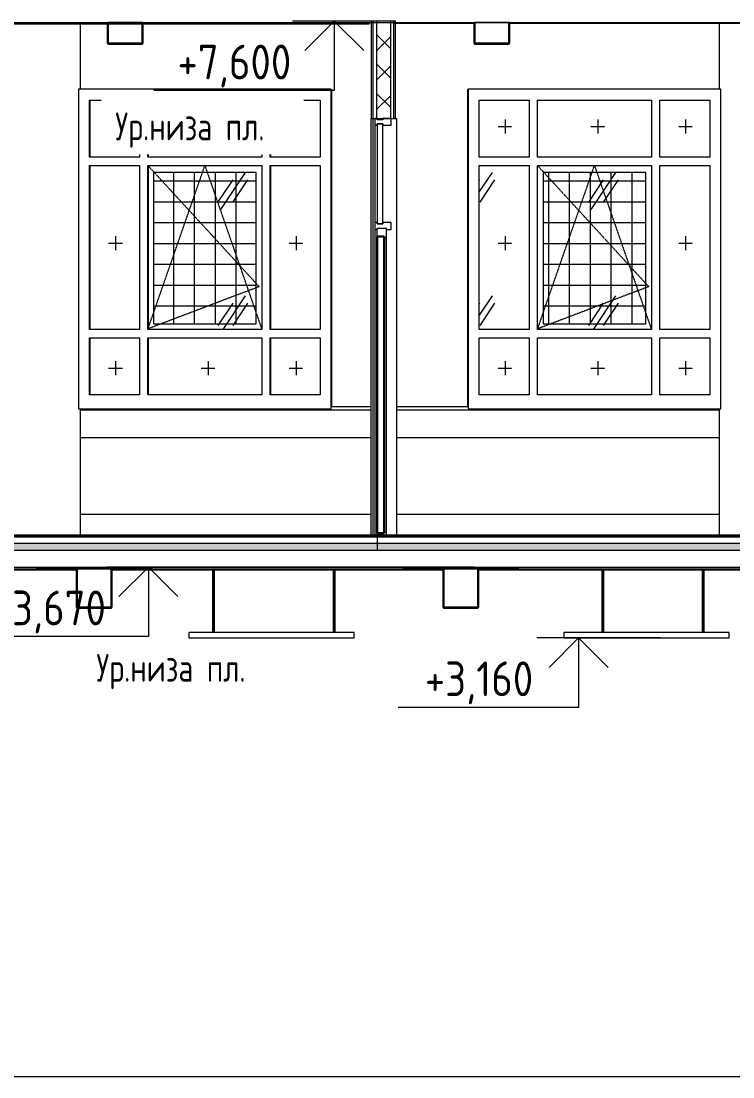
# Model space of a CAD drawing. Header units: millimetres. Extents: x -3929 to 624051, y 52832 to 514950.
# Drawn here: x 578492 to 583617, y 112746 to 120346 of the extents above; entities that cross this region are included whole.
import ezdxf

# ---------------------------------------------------------------- set-up
doc = ezdxf.new("R2010")
doc.units = ezdxf.units.MM
doc.linetypes.add('ADSK_Штриховая_ш3 п1_5', pattern=[4.5, 3, -1.5])
for name, color, linetype, lineweight in [('Аннотация', 7, 'Continuous', 18), ('Витраж', 7, 'Continuous', 9), ('Двери', 7, 'Continuous', 9), ('Каркас', 7, 'Continuous', 18), ('Окна', 7, 'Continuous', 9), ('Отметки', 7, 'Continuous', 9), ('Панели витража', 7, 'Continuous', 9), ('Перекрытие', 7, 'Continuous', 18), ('Потолки', 7, 'Continuous', 9), ('Стены внутренние', 7, 'Continuous', 18), ('Стены наружные', 7, 'Continuous', 18), ('Стены отделка', 7, 'Continuous', 30), ('Стены штриховка', 7, 'Continuous', 9), ('Узлы', 7, 'Continuous', 18), ('ШТРИХОВКА', 252, 'Continuous', 15)]:
    doc.layers.add(name, color=color, linetype=linetype, lineweight=lineweight)
doc.layers.add('Линии', color=7, linetype='Continuous', lineweight=9, true_color=0x00a600)
doc.styles.add('GOST Common_1', font='GOST_Common.ttf', dxfattribs={"width": 0.9, "height": 250})
doc.styles.add('GOST Common_3', font='GOST_Common.ttf', dxfattribs={"width": 0.8, "height": 350})
pattern_1 = [(236.31, (24482.36, 9022.3), (-888.998, -1778), [320.53, -2884.8]), (236.31, (24500.14, 8968.96), (-888.998, -1778), [192.32, -3013.01]), (236.31, (24393.46, 8968.96), (-888.998, -1778), [192.32, -3013.01])]
pattern_2 = [(228.013, (581522.45, 122161.93), (-8127.9666, -9144.02968), [136.69, -13532.193]), (184.97, (581431.013, 122060.333), (12191.99547, 1016.05502), [234.562, -23221.62]), (132.51, (581197.333, 122040.01), (10159.9124, -11176.07977), [165.393, -16373.89]), (267.274, (580801.093, 121786.013), (1015.88953, 20320.00577), [213.602, -21146.575]), (292.834, (580790.933, 121572.653), (-5080.07417, 12191.97012), [209.453, -20735.923]), (357.274, (580872.213, 121379.613), (-20320.00577, 1015.88953), [213.602, -21146.575]), (37.694, (581085.573, 121369.453), (-13208.042725, -10159.94461), [282.477, -27965.247]), (72.255, (581309.093, 121542.173), (7112.12749, 22351.9589), [266.688, -26402.102]), (121.43, (581390.373, 121796.173), (-8128.10005, 13207.93827), [214.325, -21218.218]), (175.236, (581278.61, 121979.05), (11175.99406, -1016.0697), [244.685, -11989.575]), (222.397, (581034.773, 121999.373), (-12192.085586, -11175.907293), [316.43, -31326.71]), (138.814, (581806.93, 121775.85), (-7111.9922, 6096.00977), [108.002, -10692.226]), (171.469, (581725.653, 121846.973), (13207.99153, -2032.05404), [205.473, -20341.855]), (225, (581522.45, 121877.45), (1e-13, -1016), [143.684, -1293.157]), (203.199, (581451.33, 121999.37), (5079.9856, 2032.0367), [77.377, -7660.25]), (291.801, (581380.21, 121968.9), (-1015.9787, 3048.0072), [109.426, -5361.9]), (30.964, (581420.85, 121867.3), (3047.9913, 2032.0134), [177.73, -5746.52]), (161.565, (581573.25, 121958.73), (2031.999, -1016.0024), [128.515, -3084.36]), (16.39, (580790.933, 121968.89), (10159.97517, 3048.0812), [180.035, -17823.53]), (70.346, (580963.65, 122019.69), (-4064.0339, -11175.98797), [151.04, -14952.887]), (293.199, (581573.25, 122161.93), (-2032.0367, 5079.9856), [154.752, -7582.873]), (343.61, (581634.213, 122019.69), (-10159.97517, 3048.0812), [180.035, -17823.53]), (339.444, (580790.93, 121338.97), (-5080.0015, 2031.99615), [173.614, -8507.094]), (294.775, (580953.49, 121278.01), (-5079.9732, 11176.0126), [145.47, -14401.437]), (66.801, (581583.41, 121145.93), (2032.0367, 5079.9856), [154.75, -7582.873]), (17.354, (581644.373, 121288.17), (-13208.00149, -4063.99474), [170.313, -16860.95]), (69.444, (581085.57, 121145.93), (-2031.99615, -5080.0015), [86.807, -8593.9]), (101.31, (581522.45, 121145.93), (-1016.0048, 4063.999), [51.806, -5128.797]), (165.964, (581512.3, 121196.73), (3048.0036, -1015.9877), [209.453, -3979.62]), (186.009, (581309.093, 121247.53), (10159.99987, 1015.9998), [194.107, -19216.546]), (303.69, (581420.85, 121775.85), (-1015.9976, 2032.0017), [146.53, -3516.71]), (353.157, (581502.133, 121653.933), (17271.99206, -2032.068835), [255.823, -25326.404]), (60.945, (581756.13, 121623.45), (-4064.04974, -7111.97225), [104.603, -10355.757]), (90, (581806.9, 121714.9), (-1016, 1016), [60.96, -955.04]), (120.256, (581288.77, 121278.01), (4063.94492, -7112.03103), [141.147, -13973.576]), (48.013, (581217.65, 121399.93), (8127.9666, 9144.02968), [273.377, -13395.505]), (0, (581400.5, 121603.1), (1016, 1016), [264.16, -751.84]), (325.305, (581664.69, 121603.13), (-10160.01873, 7111.97318), [160.644, -15903.726]), (254.055, (581796.77, 121511.69), (-1015.9713, -4064.0072), [147.93, -7248.66]), (207.646, (581756.133, 121369.453), (-19303.99578, -10160.00796), [240.858, -23844.986]), (175.426, (581542.773, 121257.693), (-13207.99929, 1016.01778), [254.812, -25226.34])]
pattern_3 = [(0, (580790.93, 121145.93), (406.4, 101.6), [33.528, -271.272, 33.528, -271.272, -1625.6]), (0, (580790.93, 121145.93), (406.4, 101.6), [-609.6, 33.528, -576.072, 33.528, -271.272, -711.2]), (0, (580790.93, 121145.93), (406.4, 101.6), [-1524, 33.528, -169.672, 33.528, -474.472]), (120, (580943.33, 121196.73), (-291.1882, 301.1527), [33.528, -271.272, 33.528, -271.272, -1625.6]), (120, (580943.33, 121196.73), (-291.1882, 301.1527), [-609.6, 33.528, -576.072, 33.528, -271.272, -711.2]), (120, (580943.33, 121196.73), (-291.1882, 301.1527), [-1524, 33.528, -169.672, 33.528, -474.472]), (240, (580994.13, 121399.93), (-115.2118, -402.7527), [33.528, -271.272, 33.528, -271.272, -1625.6]), (240, (580994.13, 121399.93), (-115.2118, -402.7527), [-609.6, 33.528, -576.072, 33.528, -271.272, -711.2]), (240, (580994.13, 121399.93), (-115.2118, -402.7527), [-1524, 33.528, -169.672, 33.528, -474.472])]
pattern_4 = [(0, (580790.93, 121145.93), (0, 150), []), (90, (580790.93, 121145.93), (-150, 9e-15), [])]

# ---------------------------------------------------------------- blocks, each defined once
blk = doc.blocks.new('AC_ДверьВитражная_Двупольная_Алюминиевая - Остекленные-6453785-Разрез 1-1')
at = {"layer": 'Двери'}
for p, q in [((24207.6, 6110), (24272.6, 6110)), ((24207.6, 6050), (24207.6, 6110)), ((24272.6, 6110), (24272.6, 6040)), ((24257.6, 6050), (24207.6, 6050)), ((24257.6, 6040), (24257.6, 6050)), ((24272.6, 6040), (24257.6, 6040)), ((24272.6, 6040), (24272.6, 3924)), ((24207.6, 3914), (24257.6, 3914)), ((24207.6, 3900), (24207.6, 3914)), ((24272.6, 3900), (24207.6, 3900)), ((24257.6, 3924), (24272.6, 3924)), ((24257.6, 3914), (24257.6, 3924)), ((24272.6, 3924), (24272.6, 3900))]:
    blk.add_line(p, q, dxfattribs=at)
at = {"layer": 'Двери', "lineweight": 30}
for p, q in [((24207.6, 6050), (24257.6, 6050)), ((24207.6, 3914), (24207.6, 6050)), ((24257.6, 6050), (24257.6, 3914)), ((24257.6, 3914), (24207.6, 3914))]:
    blk.add_line(p, q, dxfattribs=at)
blk = doc.blocks.new('Системная панель - Стекло - 40мм-6453800-Разрез 1-1')
at = {"layer": 'Панели витража', "lineweight": 18}
for p, q in [((24207.6, 6860), (24207.6, 6140)), ((24247.6, 6860), (24207.6, 6860)), ((24247.6, 6140), (24247.6, 6860)), ((24207.6, 6140), (24247.6, 6140))]:
    blk.add_line(p, q, dxfattribs=at)
blk = doc.blocks.new('Прямоугольный импост - Импост структурный с накладкой - 160мм-6453677-Разрез 1-1')
at = {"layer": 'Витраж'}
for p, q in [((24190.6, 6100), (24190.6, 3900)), ((24347.6, 6125), (24347.6, 3900))]:
    blk.add_line(p, q, dxfattribs=at)
blk = doc.blocks.new('Прямоугольный импост - Импост структурный с накладкой - 160мм-6453678-Разрез 1-1')
at = {"layer": 'Витраж'}
for p, q in [((24190.6, 6850), (24190.6, 6150)), ((24339.6, 6900), (24347.6, 6900)), ((24347.6, 6900), (24347.6, 6125))]:
    blk.add_line(p, q, dxfattribs=at)
blk = doc.blocks.new('Прямоугольный импост - Импост структурный с накладкой - 100мм-5430460-Разрез 1-1')
at = {"layer": 'Витраж', "lineweight": 18}
for p, q in [((24207.6, 6150), (24190.6, 6150)), ((24190.6, 6150), (24190.6, 6100)), ((24190.6, 6100), (24207.6, 6100)), ((24207.6, 6140), (24207.6, 6150)), ((24247.6, 6140), (24207.6, 6140)), ((24307.6, 6150), (24247.6, 6150)), ((24247.6, 6150), (24247.6, 6140)), ((24272.6, 6100), (24307.6, 6100)), ((24307.6, 6100), (24307.6, 6150))]:
    blk.add_line(p, q, dxfattribs=at)
blk = doc.blocks.new('окно трехпол с фрамугой - 1800 и 1820х2300_h___нов_ ок15-V305-Разрез 1-1')
at = {"layer": 'Окна', "true_color": 0x383e42}
h = blk.add_hatch(color=250, dxfattribs=at)
h.paths.add_polyline_path([(22137.5, 4910), (22139.5, 4910), (22139.5, 5320), (22137.5, 5320), (22137.5, 5055.6)])
h.paths.add_polyline_path([(22557.5, 4910), (22559.5, 4910), (22559.5, 5320), (22557.5, 5320), (22557.5, 4923.4)])
h.paths.add_polyline_path([(23439.5, 4910), (23439.5, 5320), (23437.5, 5320), (23437.5, 4910)])
h.paths.add_polyline_path([(22137.5, 5380), (22139.5, 5380), (22139.5, 6560), (22137.5, 6560), (22137.5, 5435.8)])
h.paths.add_polyline_path([(22559.5, 5380), (22559.5, 6560), (22557.5, 6560), (22557.5, 5380)])
h.paths.add_polyline_path([(23439.5, 5380), (23439.5, 6560), (23437.5, 6560), (23437.5, 5380)])
h.paths.add_polyline_path([(23439.5, 6620), (23439.5, 7030), (23437.5, 7030), (23437.5, 6620)])
h.paths.add_polyline_path([(22137.5, 6620), (22139.5, 6620), (22139.5, 7030), (22137.5, 7030), (22137.5, 6965.6)])
h.paths.add_polyline_path([(22557.5, 6620), (22559.5, 6620), (22559.5, 7030), (22557.5, 7030), (22557.5, 6965.6)])
at = {"layer": 'Окна'}
h = blk.add_hatch(dxfattribs=at)
h.set_pattern_fill('FP_34', color=256, style=0, pattern_type=2)
h.set_pattern_definition(pattern_1)
h.paths.add_polyline_path([(22559.5, 5380), (23377.5, 5380), (23377.5, 6560), (22559.5, 6560), (22559.5, 5437.6)])
h.paths.add_polyline_path([(23377.5, 6620), (23377.5, 7030), (22559.5, 7029.7), (22559.5, 6620), (22676.2, 6620)])
h = blk.add_hatch(dxfattribs=at)
h.set_pattern_fill('FP_34', color=256, style=0, pattern_type=2)
h.set_pattern_definition(pattern_1)
h.paths.add_polyline_path([(23439.5, 5380), (23797.5, 5380), (23797.5, 6560), (23439.5, 6560), (23439.5, 5437.6)])
h.paths.add_polyline_path([(23439.5, 6620), (23797.5, 6620), (23797.5, 7030), (23439.5, 7030), (23439.5, 6965.6)])
at = {"layer": 'Окна', "true_color": 0x383e42}
h = blk.add_hatch(color=250, dxfattribs=at)
h.paths.add_polyline_path([(22559.5, 4910), (22559.5, 4910), (22559.5, 5012.5)])
h.paths.add_polyline_path([(22559.5, 6620), (22559.5, 6620), (22559.5, 6965.6)])
h = blk.add_hatch(color=250, dxfattribs=at)
h.paths.add_polyline_path([(23439.5, 4910), (23439.5, 4910), (23439.5, 4914.7)])
h.paths.add_polyline_path([(23439.5, 6620), (23439.5, 6620), (23439.5, 6620)])
at = {"layer": 'Окна'}
h = blk.add_hatch(dxfattribs=at)
h.set_pattern_fill('FP_34', color=256, style=0, pattern_type=2)
h.set_pattern_definition(pattern_1)
h.paths.add_polyline_path([(22676.2, 4910), (23377.5, 4910.2), (23377.5, 5320), (22559.5, 5320), (22559.5, 4910)])
h = blk.add_hatch(dxfattribs=at)
h.set_pattern_fill('FP_34', color=256, style=0, pattern_type=2)
h.set_pattern_definition(pattern_1)
h.paths.add_polyline_path([(23439.5, 4910), (23797.5, 4910), (23797.5, 5320), (23439.5, 5320), (23439.5, 4914.7)])
at = {"layer": 'Окна', "true_color": 0x383e42}
blk.add_hatch(color=250, dxfattribs=at).paths.add_polyline_path([(22139.5, 4910), (22139.5, 4910), (22139.5, 4912.4)])
at = {"layer": 'Окна'}
for p, q in [((22139.5, 7030), (22139.5, 6620)), ((22139.5, 7030), (22139.5, 6620)), ((22559.5, 7030), (22559.5, 6619.9)), ((22559.5, 7030), (22559.5, 6619.9)), ((23439.5, 7030), (23439.5, 6620)), ((23439.5, 7030), (23439.5, 6620)), ((22139.5, 6560), (22139.5, 5380)), ((22139.5, 6560), (22139.5, 5380)), ((22559.5, 6560), (22559.5, 5380)), ((22559.5, 6560), (22559.5, 5380)), ((23439.5, 6560), (23439.5, 5380)), ((23439.5, 6560), (23439.5, 5380)), ((22139.5, 5320), (22139.5, 4910)), ((22139.5, 5320), (22139.5, 4910)), ((22559.5, 5320), (22559.5, 4910)), ((22559.5, 5320), (22559.5, 4910)), ((23439.5, 5320), (23439.5, 4910)), ((23439.5, 5320), (23439.5, 4910))]:
    blk.add_line(p, q, dxfattribs=at)
blk = doc.blocks.new('окно трехпол с фрамугой - 1800 и 1820х2300_h___нов_ ок15-V306-Разрез 1-1')
at = {"layer": 'Окна'}
h = blk.add_hatch(dxfattribs=at)
h.set_pattern_fill('FP_34', color=256, style=0, pattern_type=2)
h.set_pattern_definition(pattern_1)
h.paths.add_polyline_path([(24951.9, 5380), (25302.5, 5380), (25302.5, 6560), (24942.5, 6560), (24942.5, 5380)])
h.paths.add_polyline_path([(24942.5, 6620), (25302.5, 6620), (25302.5, 7030), (24942.5, 7029.9), (24942.5, 6965.6)])
h = blk.add_hatch(dxfattribs=at)
h.set_pattern_fill('FP_34', color=256, style=0, pattern_type=2)
h.set_pattern_definition(pattern_1)
h.paths.add_polyline_path([(25402.5, 5380), (26182.5, 5380), (26182.5, 6560), (25362.5, 6560), (25362.5, 5380)])
h.paths.add_polyline_path([(25362.5, 6620), (26182.5, 6620), (26182.5, 7030), (25362.5, 7030), (25362.5, 6620)])
h = blk.add_hatch(dxfattribs=at)
h.set_pattern_fill('FP_34', color=256, style=0, pattern_type=2)
h.set_pattern_definition(pattern_1)
h.paths.add_polyline_path([(26326.9, 5380), (26602.5, 5380.3), (26602.5, 6560), (26242.5, 6560), (26242.5, 5380)])
h.paths.add_polyline_path([(26326.9, 6620), (26602.5, 6620), (26602.5, 7030), (26242.5, 7030), (26242.5, 6620)])
at = {"layer": 'Окна', "true_color": 0x383e42}
h = blk.add_hatch(color=250, dxfattribs=at)
h.paths.add_polyline_path([(25302.5, 4910), (25302.5, 4910), (25302.5, 5055.6)])
h.paths.add_polyline_path([(26602.5, 4910), (26602.5, 4910), (26602.5, 5055.6)])
h.paths.add_polyline_path([(26182.5, 5380), (26182.5, 5380), (26182.5, 5437.6)])
h.paths.add_polyline_path([(25302.5, 5380), (25302.5, 5380), (25302.5, 5380)])
h.paths.add_polyline_path([(25302.5, 6620), (25302.5, 6620), (25302.5, 6965.6)])
h.paths.add_polyline_path([(26182.5, 6620), (26182.5, 6620), (26182.5, 6965.6)])
h.paths.add_polyline_path([(26602.5, 6620), (26602.5, 6620), (26602.5, 6965.6)])
blk.add_hatch(color=250, dxfattribs=at).paths.add_polyline_path([(25362.5, 6620), (25362.5, 6620), (25362.5, 6965.6)])
h = blk.add_hatch(color=250, dxfattribs=at)
h.paths.add_polyline_path([(26242.5, 5380), (26242.5, 5380), (26242.5, 5437.6)])
h.paths.add_polyline_path([(26242.5, 6620), (26242.5, 6620), (26242.5, 6965.6)])
h = blk.add_hatch(color=250, dxfattribs=at)
h.paths.add_polyline_path([(24942.5, 4910), (24942.5, 4910), (24942.5, 4929.4)])
h.paths.add_polyline_path([(24942.5, 5380), (24942.5, 5380), (24942.5, 5437.6)])
at = {"layer": 'Окна'}
h = blk.add_hatch(dxfattribs=at)
h.set_pattern_fill('FP_34', color=256, style=0, pattern_type=2)
h.set_pattern_definition(pattern_1)
h.paths.add_polyline_path([(24942.5, 4910), (25302.5, 4910), (25302.5, 5320), (24942.5, 5320), (24942.5, 4910)])
h = blk.add_hatch(dxfattribs=at)
h.set_pattern_fill('FP_34', color=256, style=0, pattern_type=2)
h.set_pattern_definition(pattern_1)
h.paths.add_polyline_path([(25362.5, 4910), (26182.5, 4910), (26182.5, 5320), (25362.5, 5320), (25362.5, 5012.5)])
blk = doc.blocks.new('Прямоугольный импост - Импост структурный с накладкой - 100мм-5430461-Разрез 1-1')
at = {"layer": 'Витраж', "lineweight": 18}
for p, q in [((24207.6, 6900), (24190.6, 6900)), ((24190.6, 6900), (24190.6, 6850)), ((24190.6, 6850), (24207.6, 6850)), ((24207.6, 6890), (24207.6, 6900)), ((24247.6, 6890), (24207.6, 6890)), ((24207.6, 6850), (24207.6, 6860)), ((24207.6, 6860), (24247.6, 6860)), ((24307.6, 6900), (24247.6, 6900)), ((24247.6, 6900), (24247.6, 6890)), ((24247.6, 6860), (24247.6, 6850)), ((24247.6, 6850), (24307.6, 6850)), ((24307.6, 6850), (24307.6, 6900))]:
    blk.add_line(p, q, dxfattribs=at)
blk = doc.blocks.new('Высотные отметки - Стрелка вниз-12094-Разрез 1-1')
at = {"layer": 'Аннотация', "lineweight": 5}
for p, q in [((-1155.9, 15420), (-1755.9, 15420)), ((-1455.9, 15420), (-1668, 15207.9)), ((-1455.9, 15420), (-1455.9, 14920)), ((-1455.9, 15420), (-1243.8, 15207.9)), ((-1455.9, 14920), (-2755.9, 14920))]:
    blk.add_line(p, q, dxfattribs=at)

msp = doc.modelspace()

# ---------------------------------------------------------------- hatches: boundary and pattern name
at = {"layer": 'Узлы', "lineweight": 5, "true_color": 0x494949}
h = msp.add_hatch(dxfattribs=at)
h.set_pattern_fill('FP_44', color=251, style=0, pattern_type=2)
h.set_pattern_definition(pattern_4)
h.paths.add_polyline_path([(579524.571, 118165.933), (580185.888, 118165.933), (580185.888, 119255.933), (579445.888, 119255.933), (579445.888, 118165.933)])
h = msp.add_hatch(dxfattribs=at)
h.set_pattern_fill('FP_44', color=251, style=0, pattern_type=2)
h.set_pattern_definition(pattern_4)
h.paths.add_polyline_path([(582653.764, 118165.933), (582990.879, 118165.933), (582990.879, 119255.933), (582250.879, 119255.933), (582250.879, 118165.933)])
at = {"layer": 'ШТРИХОВКА'}
h = msp.add_hatch(dxfattribs=at)
h.set_pattern_fill('FP_27', color=252, style=0, pattern_type=2)
h.set_pattern_definition([(45, (580790.93, 121145.93), (-106.066, 106.066), []), (135, (580790.93, 121145.93), (-106.066, -106.066), [])])
h.paths.add_polyline_path([(581150.926, 119645.933), (581150.926, 120345.933), (581050.926, 120345.933), (581050.926, 119645.933), (581089.167, 119645.933)])
h = msp.add_hatch(dxfattribs=at)
h.set_pattern_fill('FP_29', color=252, style=0, pattern_type=2)
h.set_pattern_definition(pattern_3)
h.paths.add_polyline_path([(580567.635, 116630.933), (581055.926, 116630.933), (581055.926, 116640.933), (564238.275, 116640.933), (564238.275, 116630.933), (579524.571, 116630.933)])
h = msp.add_hatch(dxfattribs=at)
h.set_pattern_fill('FP_38', color=252, style=0, pattern_type=2)
h.set_pattern_definition(pattern_2)
h.paths.add_polyline_path([(580567.635, 116535.933), (581055.926, 116535.933), (581055.926, 116585.933), (564238.275, 116585.933), (564238.275, 116535.933), (579524.571, 116535.933)])
h = msp.add_hatch(dxfattribs=at)
h.set_pattern_fill('FP_29', color=252, style=0, pattern_type=2)
h.set_pattern_definition(pattern_3)
h.paths.add_polyline_path([(598560.496, 116630.933), (598574.681, 116630.933), (598574.681, 116640.933), (581055.926, 116640.933), (581055.926, 116630.933), (598430.113, 116630.933)])
h = msp.add_hatch(dxfattribs=at)
h.set_pattern_fill('FP_38', color=252, style=0, pattern_type=2)
h.set_pattern_definition(pattern_2)
h.paths.add_polyline_path([(598560.496, 116535.933), (598574.681, 116535.933), (598574.681, 116585.933), (581055.926, 116585.933), (581055.926, 116535.933), (598430.113, 116535.933)])

# ---------------------------------------------------------------- linework, layer by layer
at = {"layer": 'Каркас'}
for p, q in [((579366.608, 120335.933), (579116.608, 120335.933)), ((582006.608, 120335.933), (581756.608, 120335.933))]:
    msp.add_line(p, q, dxfattribs=at)
at = {"layer": 'Каркас', "lineweight": 30}
for p, q in [((579116.608, 120335.933), (579116.608, 120185.933)), ((579366.608, 120185.933), (579366.608, 120335.933)), ((581756.608, 120335.933), (581756.608, 120185.933)), ((582006.608, 120185.933), (582006.608, 120335.933)), ((579116.608, 120185.933), (579366.608, 120185.933)), ((581756.608, 120185.933), (582006.608, 120185.933)), ((579142.851, 116405.933), (578892.851, 116405.933)), ((578892.851, 116405.933), (578892.851, 116125.933)), ((579142.851, 116125.933), (579142.851, 116405.933)), ((581782.851, 116405.933), (581532.851, 116405.933)), ((581532.851, 116405.933), (581532.851, 116125.933)), ((581782.851, 116125.933), (581782.851, 116405.933)), ((578892.851, 116125.933), (579142.851, 116125.933)), ((581532.851, 116125.933), (581782.851, 116125.933))]:
    msp.add_line(p, q, dxfattribs=at)
at = {"layer": 'Линии', "color": 7}
for p, q in [((580725.888, 119855.933), (578905.888, 119855.933)), ((578905.888, 119855.933), (578905.888, 117555.933)), ((580725.888, 117555.933), (580725.888, 119855.933)), ((583530.879, 119855.933), (581710.879, 119855.933)), ((581710.879, 119855.933), (581710.879, 117555.933)), ((583530.879, 117555.933), (583530.879, 119855.933)), ((578985.888, 119365.933), (578985.888, 119775.933)), ((578985.888, 119775.933), (579345.888, 119775.933)), ((579345.888, 119775.933), (579345.888, 119365.933)), ((579405.888, 119365.933), (579405.888, 119775.933)), ((579405.888, 119775.933), (580225.888, 119775.933)), ((580225.888, 119775.933), (580225.888, 119365.933)), ((580285.888, 119365.933), (580285.888, 119775.933)), ((580285.888, 119775.933), (580645.888, 119775.933)), ((580645.888, 119775.933), (580645.888, 119365.933)), ((581790.879, 119365.933), (581790.879, 119775.933)), ((581790.879, 119775.933), (582150.879, 119775.933)), ((582150.879, 119775.933), (582150.879, 119365.933)), ((582210.879, 119365.933), (582210.879, 119775.933)), ((582210.879, 119775.933), (583030.879, 119775.933)), ((583030.879, 119775.933), (583030.879, 119365.933)), ((583090.879, 119365.933), (583090.879, 119775.933)), ((583090.879, 119775.933), (583450.879, 119775.933)), ((583450.879, 119775.933), (583450.879, 119365.933)), ((579345.888, 119365.933), (578985.888, 119365.933)), ((580225.888, 119365.933), (579405.888, 119365.933)), ((580645.888, 119365.933), (580285.888, 119365.933)), ((582150.879, 119365.933), (581790.879, 119365.933)), ((583030.879, 119365.933), (582210.879, 119365.933)), ((583450.879, 119365.933), (583090.879, 119365.933)), ((578985.888, 119305.933), (579345.888, 119305.933)), ((578985.888, 118125.933), (578985.888, 119305.933)), ((579345.888, 119305.933), (579345.888, 118125.933)), ((579405.888, 119305.933), (580225.888, 119305.933)), ((579405.888, 118125.933), (579405.888, 119305.933)), ((580185.888, 119255.933), (579445.888, 119255.933)), ((579445.888, 119255.933), (579445.888, 118165.933)), ((580185.888, 118165.933), (580185.888, 119255.933)), ((580225.888, 119305.933), (580225.888, 118125.933)), ((580285.888, 119305.933), (580645.888, 119305.933)), ((580285.888, 118125.933), (580285.888, 119305.933)), ((580645.888, 119305.933), (580645.888, 118125.933)), ((581790.879, 119305.933), (582150.879, 119305.933)), ((581790.879, 118125.933), (581790.879, 119305.933)), ((582150.879, 119305.933), (582150.879, 118125.933)), ((582210.879, 119305.933), (583030.879, 119305.933)), ((582210.879, 118125.933), (582210.879, 119305.933)), ((582990.879, 119255.933), (582250.879, 119255.933)), ((582250.879, 119255.933), (582250.879, 118165.933)), ((582990.879, 118165.933), (582990.879, 119255.933)), ((583030.879, 119305.933), (583030.879, 118125.933)), ((583090.879, 119305.933), (583450.879, 119305.933)), ((583090.879, 118125.933), (583090.879, 119305.933)), ((583450.879, 119305.933), (583450.879, 118125.933)), ((579345.888, 118125.933), (578985.888, 118125.933)), ((580225.888, 118125.933), (579405.888, 118125.933)), ((579445.888, 118165.933), (580185.888, 118165.933)), ((580645.888, 118125.933), (580285.888, 118125.933)), ((582150.879, 118125.933), (581790.879, 118125.933)), ((583030.879, 118125.933), (582210.879, 118125.933)), ((582250.879, 118165.933), (582990.879, 118165.933)), ((583450.879, 118125.933), (583090.879, 118125.933)), ((578985.888, 118065.933), (579345.888, 118065.933)), ((578985.888, 117655.933), (578985.888, 118065.933)), ((579345.888, 118065.933), (579345.888, 117655.933)), ((579405.888, 118065.933), (580225.888, 118065.933)), ((579405.888, 117655.933), (579405.888, 118065.933)), ((580225.888, 118065.933), (580225.888, 117655.933)), ((580285.888, 118065.933), (580645.888, 118065.933)), ((580285.888, 117655.933), (580285.888, 118065.933)), ((580645.888, 118065.933), (580645.888, 117655.933)), ((581790.879, 118065.933), (582150.879, 118065.933)), ((581790.879, 117655.933), (581790.879, 118065.933)), ((582150.879, 118065.933), (582150.879, 117655.933)), ((582210.879, 118065.933), (583030.879, 118065.933)), ((582210.879, 117655.933), (582210.879, 118065.933)), ((583030.879, 118065.933), (583030.879, 117655.933)), ((583090.879, 118065.933), (583450.879, 118065.933)), ((583090.879, 117655.933), (583090.879, 118065.933)), ((583450.879, 118065.933), (583450.879, 117655.933)), ((579345.888, 117655.933), (578985.888, 117655.933)), ((580225.888, 117655.933), (579405.888, 117655.933)), ((580645.888, 117655.933), (580285.888, 117655.933)), ((582150.879, 117655.933), (581790.879, 117655.933)), ((583030.879, 117655.933), (582210.879, 117655.933)), ((583450.879, 117655.933), (583090.879, 117655.933)), ((578905.888, 117555.933), (580725.888, 117555.933)), ((581710.879, 117555.933), (583530.879, 117555.933))]:
    msp.add_line(p, q, dxfattribs=at)
at = {"layer": 'Линии', "color": 7, "linetype": 'ADSK_Штриховая_ш3 п1_5', "lineweight": 5}
for p, q in [((579171.312, 119637.613), (579171.312, 119537.613)), ((579839.924, 119637.613), (579839.924, 119537.613)), ((580471.716, 119637.613), (580471.716, 119537.613)), ((581976.302, 119637.613), (581976.302, 119537.613)), ((582644.914, 119637.613), (582644.914, 119537.613)), ((583276.707, 119637.613), (583276.707, 119537.613)), ((579121.312, 119587.613), (579221.312, 119587.613)), ((579789.924, 119587.613), (579889.924, 119587.613)), ((580421.716, 119587.613), (580521.716, 119587.613)), ((581926.302, 119587.613), (582026.302, 119587.613)), ((582594.914, 119587.613), (582694.914, 119587.613)), ((583226.707, 119587.613), (583326.707, 119587.613)), ((579405.888, 119305.933), (580205.888, 118434.588)), ((579405.888, 118130.568), (579815.462, 119305.933)), ((579815.462, 119305.933), (580225.888, 118125.933)), ((582210.879, 119305.933), (583010.879, 118434.588)), ((582210.879, 118130.568), (582620.452, 119305.933)), ((582620.452, 119305.933), (583030.879, 118125.933)), ((579171.312, 118797.613), (579171.312, 118697.613)), ((580471.716, 118797.613), (580471.716, 118697.613)), ((581976.302, 118797.613), (581976.302, 118697.613)), ((583276.707, 118797.613), (583276.707, 118697.613)), ((579121.312, 118747.613), (579221.312, 118747.613)), ((580421.716, 118747.613), (580521.716, 118747.613)), ((581926.302, 118747.613), (582026.302, 118747.613)), ((583226.707, 118747.613), (583326.707, 118747.613)), ((580205.888, 118434.588), (579405.888, 118130.568)), ((583010.879, 118434.588), (582210.879, 118130.568)), ((579171.312, 117897.613), (579171.312, 117797.613)), ((579839.924, 117897.613), (579839.924, 117797.613)), ((580471.716, 117897.613), (580471.716, 117797.613)), ((581976.302, 117897.613), (581976.302, 117797.613)), ((582644.914, 117897.613), (582644.914, 117797.613)), ((583276.707, 117897.613), (583276.707, 117797.613)), ((579121.312, 117847.613), (579221.312, 117847.613)), ((579789.924, 117847.613), (579889.924, 117847.613)), ((580421.716, 117847.613), (580521.716, 117847.613)), ((581926.302, 117847.613), (582026.302, 117847.613)), ((582594.914, 117847.613), (582694.914, 117847.613)), ((583226.707, 117847.613), (583326.707, 117847.613))]:
    msp.add_line(p, q, dxfattribs=at)
at = {"layer": 'Линии', "color": 7, "lineweight": 40}
for p, q in [((579877.926, 115945.933), (579877.926, 116395.933)), ((580746.896, 115945.933), (580746.896, 116395.933)), ((582680.86, 115945.933), (582680.86, 116395.933)), ((583403.276, 115945.933), (583403.276, 116395.933))]:
    msp.add_line(p, q, dxfattribs=at)
at = {"layer": 'Отметки', "lineweight": 5}
for p, q in [((581755.28, 116415.933), (579408.82, 116415.933)), ((583094.926, 115905.933), (582506.435, 115905.933))]:
    msp.add_line(p, q, dxfattribs=at)
at = {"layer": 'Перекрытие', "lineweight": 20}
for p, q in [((576471.608, 120335.933), (579116.608, 120335.933)), ((579366.608, 120335.933), (581756.608, 120335.933)), ((582006.608, 120335.933), (584396.319, 120335.933)), ((611938.475, 116643.383), (550571.7, 116643.383)), ((581055.926, 116643.383), (581055.926, 116535.933)), ((598574.681, 116535.933), (564238.275, 116535.933)), ((564238.275, 116415.933), (598574.681, 116415.933))]:
    msp.add_line(p, q, dxfattribs=at)
at = {"layer": 'Перекрытие'}
for p, q in [((579116.608, 120335.933), (579366.608, 120335.933)), ((581756.608, 120335.933), (582006.608, 120335.933)), ((581013.926, 117545.933), (578917.797, 117545.933)), ((580725.888, 117570.933), (581013.926, 117570.933)), ((581195.926, 117570.933), (581710.879, 117570.933)), ((583518.787, 117545.933), (581195.926, 117545.933)), ((611938.475, 116640.933), (550571.7, 116640.933)), ((611938.475, 116630.933), (550571.7, 116630.933)), ((611938.475, 116585.933), (550571.7, 116585.933)), ((581055.926, 116645.933), (556705.248, 116645.933)), ((581055.926, 116645.933), (581055.926, 116643.383)), ((605843.36, 116645.933), (581120.926, 116645.933)), ((605577.367, 112745.933), (556977.237, 112745.933))]:
    msp.add_line(p, q, dxfattribs=at)
at = {"layer": 'Потолки', "lineweight": 18}
for p, q in [((580998.36, 120330.933), (576471.608, 120330.933)), ((576471.608, 120325.933), (580998.36, 120325.933)), ((580998.36, 120325.933), (580998.36, 120330.933)), ((581175.926, 120330.933), (581756.608, 120330.933)), ((581756.608, 120330.933), (581756.608, 120335.933)), ((582006.608, 120335.933), (582006.608, 120330.933)), ((582006.608, 120330.933), (584396.319, 120330.933)), ((582006.608, 120185.933), (581756.608, 120185.933)), ((581756.608, 120185.933), (581756.608, 120180.933)), ((581756.608, 120180.933), (582006.608, 120180.933)), ((582006.608, 120180.933), (582006.608, 120185.933)), ((578892.655, 116400.933), (576247.851, 116400.933)), ((576247.851, 116395.933), (578892.655, 116395.933)), ((578892.804, 116410.933), (578602.804, 116410.933)), ((578602.804, 116410.933), (578602.804, 116405.933)), ((578602.804, 116405.933), (578892.804, 116405.933)), ((578892.655, 116395.933), (578892.655, 116400.933)), ((578892.804, 116405.933), (578892.804, 116410.933)), ((581532.336, 116400.933), (579142.624, 116400.933)), ((579142.624, 116400.933), (579142.624, 116395.933)), ((579142.624, 116395.933), (581532.336, 116395.933)), ((579432.804, 116410.933), (579142.804, 116410.933)), ((579142.804, 116410.933), (579142.804, 116405.933)), ((579142.804, 116405.933), (579432.804, 116405.933)), ((579432.804, 116405.933), (579432.804, 116410.933)), ((581532.804, 116410.933), (581242.804, 116410.933)), ((581242.804, 116410.933), (581242.804, 116405.933)), ((581242.804, 116405.933), (581532.804, 116405.933)), ((581532.336, 116395.933), (581532.336, 116400.933)), ((581532.804, 116405.933), (581532.804, 116410.933)), ((584171.729, 116400.933), (581782.306, 116400.933)), ((581782.306, 116400.933), (581782.306, 116395.933)), ((581782.306, 116395.933), (584171.729, 116395.933)), ((582072.804, 116410.933), (581782.804, 116410.933)), ((581782.804, 116410.933), (581782.804, 116405.933)), ((581782.804, 116405.933), (582072.804, 116405.933)), ((582072.804, 116405.933), (582072.804, 116410.933)), ((579142.624, 116125.933), (578892.655, 116125.933)), ((578892.655, 116125.933), (578892.655, 116120.933)), ((578892.655, 116120.933), (579142.624, 116120.933)), ((579142.624, 116120.933), (579142.624, 116125.933)), ((581782.306, 116125.933), (581532.336, 116125.933)), ((581532.336, 116125.933), (581532.336, 116120.933)), ((581532.336, 116120.933), (581782.306, 116120.933)), ((581782.306, 116120.933), (581782.306, 116125.933)), ((580890.86, 115945.933), (579698.86, 115945.933)), ((579698.86, 115945.933), (579698.86, 115905.933)), ((579698.86, 115905.933), (580890.86, 115905.933)), ((580890.86, 115905.933), (580890.86, 115945.933)), ((583590.86, 115945.933), (582398.86, 115945.933)), ((582398.86, 115945.933), (582398.86, 115905.933)), ((582398.86, 115905.933), (583590.86, 115905.933)), ((583590.86, 115905.933), (583590.86, 115945.933))]:
    msp.add_line(p, q, dxfattribs=at)
msp.add_lwpolyline([(579116.608, 120185.933), (579116.608, 120180.933), (579366.608, 120180.933), (579366.608, 120185.933)], close=True, dxfattribs=at)
at = {"layer": 'Стены внутренние'}
for p, q in [((581709.969, 117570.933), (581709.969, 119855.933)), ((581013.926, 117345.933), (578917.797, 117345.933)), ((583518.787, 117345.933), (581195.926, 117345.933)), ((578917.797, 116795.933), (581013.926, 116795.933)), ((581195.926, 116795.933), (583518.787, 116795.933))]:
    msp.add_line(p, q, dxfattribs=at)
at = {"layer": 'Стены наружные'}
for p, q in [((578917.797, 120335.933), (578917.797, 120330.933)), ((578917.797, 120325.933), (578917.797, 119855.933)), ((583518.787, 120330.933), (583518.787, 119855.933)), ((580726.888, 119855.933), (580726.888, 117570.933)), ((581709.885, 117570.933), (581709.885, 119855.933)), ((581013.926, 116645.933), (581013.926, 119645.933)), ((581025.926, 119645.933), (581025.926, 116645.933)), ((578917.797, 117555.933), (578917.797, 116645.933)), ((583518.787, 117555.933), (583518.787, 116645.933))]:
    msp.add_line(p, q, dxfattribs=at)
at = {"layer": 'Стены отделка', "lineweight": 18}
for p, q in [((581187.926, 120345.933), (581013.926, 120345.933)), ((581013.926, 120345.933), (581013.926, 119645.933)), ((581025.926, 120345.933), (581025.926, 119645.933)), ((581175.926, 119645.933), (581175.926, 120345.933)), ((581187.926, 119645.933), (581187.926, 120345.933)), ((581013.926, 119645.933), (581187.926, 119645.933))]:
    msp.add_line(p, q, dxfattribs=at)
at = {"layer": 'Стены штриховка'}
for p, q in [((581015.926, 119645.933), (581015.926, 120345.933)), ((581050.926, 120345.933), (581050.926, 119645.933)), ((581150.926, 120345.933), (581150.926, 119645.933)), ((581185.926, 120345.933), (581185.926, 119645.933))]:
    msp.add_line(p, q, dxfattribs=at)

# ---------------------------------------------------------------- block references
at = {"layer": 'Витраж'}
for name in ['Прямоугольный импост - Импост структурный с накладкой - 160мм-6453678-Разрез 1-1', 'Прямоугольный импост - Импост структурный с накладкой - 100мм-5430461-Разрез 1-1', 'Прямоугольный импост - Импост структурный с накладкой - 100мм-5430460-Разрез 1-1', 'Прямоугольный импост - Импост структурный с накладкой - 160мм-6453677-Разрез 1-1']:
    msp.add_blockref(name, (556848.36, 112745.933), dxfattribs=at)
at = {"layer": 'Двери'}
msp.add_blockref('AC_ДверьВитражная_Двупольная_Алюминиевая - Остекленные-6453785-Разрез 1-1', (556848.36, 112745.933), dxfattribs=at)
at = {"layer": 'Окна'}
for name in ['окно трехпол с фрамугой - 1800 и 1820х2300_h___нов_ ок15-V305-Разрез 1-1', 'окно трехпол с фрамугой - 1800 и 1820х2300_h___нов_ ок15-V306-Разрез 1-1']:
    msp.add_blockref(name, (556848.36, 112745.933), dxfattribs=at)
at = {"layer": 'Отметки', "lineweight": 20}
for p in [(582202.944, 104925.933), (580864.713, 100995.933), (583962.329, 100485.933)]:
    msp.add_blockref('Высотные отметки - Стрелка вниз-12094-Разрез 1-1', p, dxfattribs=at)
at = {"layer": 'Панели витража'}
msp.add_blockref('Системная панель - Стекло - 40мм-6453800-Разрез 1-1', (556848.36, 112745.933), dxfattribs=at)

# ---------------------------------------------------------------- texts
at = {"layer": 'Отметки', "lineweight": 20, "char_height": 250, "attachment_point": 1, "line_spacing_factor": 1.022761, "style": 'GOST Common_1'}
for s, insert, width in [('+7,600', (579618.374, 120176.489), 1028.82257), ('+3,670', (578280.144, 116246.489), 1028.82257), ('+3,160', (581399.13, 115736.489), 977.53229)]:
    msp.add_mtext(s, dxfattribs=dict(at, insert=insert, width=width))

# ---------------------------------------------------------------- next in the draw order: texts
at = {"layer": 'Аннотация', "lineweight": 9, "char_height": 200, "width": 1257.147, "attachment_point": 1, "line_spacing_factor": 1.022766, "style": 'GOST Common_3', "bg_fill": 2}
for insert in [(579170.496, 119688.035), (579034.388, 115790.411)]:
    msp.add_mtext('\\pxt1.8,3.6,5.4,7.2,9,10.8,12.6,14.4,16.2,18,19.8,21.6,23.4,25.2,27,28.8,30.6,32.4,34.2,36,37.8,39.6,41.4,43.2,45,46.8,48.6,50.4,52.2,54,55.8,57.6;{Ур.низа пл.}', dxfattribs=dict(at, insert=insert))

doc.saveas('drawing.dxf')
